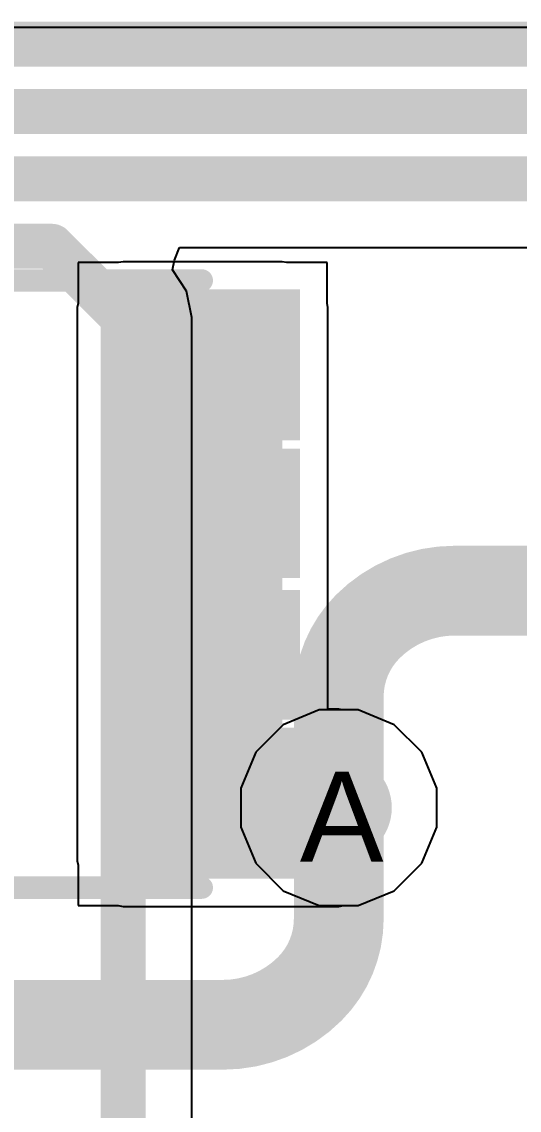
# Model space of a CAD drawing. Header units: inches. Extents: x 0 to 208, y 0 to 213.
# Drawn here: x 3.4834 to 3.5942, y 0.3885 to 0.631 of the extents above; entities that cross this region are included whole.
import ezdxf

# ---------------------------------------------------------------- set-up
doc = ezdxf.new("R2010")
doc.units = ezdxf.units.IN
doc.header["$MEASUREMENT"] = 0
for name, color, linetype in [('Bottom Layer', 5, 'Continuous'), ('Drill Drawing', 1, 'Continuous'), ('L2_GND1', 16, 'Continuous'), ('L3_SIG1', 76, 'Continuous'), ('L4_PWR', 90, 'Continuous'), ('L5_GND2', 156, 'Continuous'), ('L6_SIG2', 130, 'Continuous'), ('L7_GND3', 216, 'Continuous'), ('Top Layer', 1, 'Continuous'), ('Top Overlay', 2, 'Continuous'), ('Top Paste', 8, 'Continuous'), ('Top Solder', 216, 'Continuous'), ('Via Holes', 16, 'Continuous')]:
    doc.layers.add(name, color=color, linetype=linetype)
doc.styles.add('Arial', font='', dxfattribs={"height": 0.2})
doc.styles.get('Arial').set_extended_font_data('Arial')

# ---------------------------------------------------------------- blocks, each defined once
blk = doc.blocks.new('YC164_FR_0710KL_27')
at = {"layer": 'Top Layer'}
for points in [[(-0.01772, 0.0128), (0.01772, 0.0128), (0.01772, -0.01279), (-0.01772, -0.01279)], [(0.0874, -0.01279), (0.05197, -0.01279), (0.05197, 0.0128), (0.0874, 0.0128)], [(-0.01772, -0.02264), (0.01772, -0.02264), (0.01772, -0.0435), (-0.01772, -0.0435)], [(0.0874, -0.0435), (0.05197, -0.0435), (0.05197, -0.02264), (0.0874, -0.02264)], [(-0.01772, -0.05413), (0.01772, -0.05413), (0.01772, -0.075), (-0.01772, -0.075)], [(0.0874, -0.075), (0.05197, -0.075), (0.05197, -0.05413), (0.0874, -0.05413)], [(-0.01772, -0.08484), (0.01772, -0.08484), (0.01772, -0.11043), (-0.01772, -0.11043)], [(0.0874, -0.11043), (0.05197, -0.11043), (0.05197, -0.08484), (0.0874, -0.08484)]]:
    blk.add_hatch(color=1, dxfattribs=at).paths.add_polyline_path(points)
at = {"layer": 'Top Paste'}
for points in [[(-0.01772, 0.0128), (0.01772, 0.0128), (0.01772, -0.01279), (-0.01772, -0.01279)], [(0.0874, -0.01279), (0.05197, -0.01279), (0.05197, 0.0128), (0.0874, 0.0128)], [(-0.01772, -0.02264), (0.01772, -0.02264), (0.01772, -0.0435), (-0.01772, -0.0435)], [(0.0874, -0.0435), (0.05197, -0.0435), (0.05197, -0.02264), (0.0874, -0.02264)], [(-0.01772, -0.05413), (0.01772, -0.05413), (0.01772, -0.075), (-0.01772, -0.075)], [(0.0874, -0.075), (0.05197, -0.075), (0.05197, -0.05413), (0.0874, -0.05413)], [(-0.01772, -0.08484), (0.01772, -0.08484), (0.01772, -0.11043), (-0.01772, -0.11043)], [(0.0874, -0.11043), (0.05197, -0.11043), (0.05197, -0.08484), (0.0874, -0.08484)]]:
    blk.add_hatch(color=8, dxfattribs=at).paths.add_polyline_path(points)
at = {"layer": 'Top Solder'}
for points in [[(-0.02172, 0.0168), (0.02172, 0.0168), (0.02172, -0.01679), (-0.02172, -0.01679)], [(0.0914, -0.01679), (0.04797, -0.01679), (0.04797, 0.0168), (0.0914, 0.0168)], [(-0.02172, -0.01864), (0.02172, -0.01864), (0.02172, -0.0475), (-0.02172, -0.0475)], [(0.0914, -0.0475), (0.04797, -0.0475), (0.04797, -0.01864), (0.0914, -0.01864)], [(-0.02172, -0.05013), (0.02172, -0.05013), (0.02172, -0.079), (-0.02172, -0.079)], [(0.0914, -0.079), (0.04797, -0.079), (0.04797, -0.05013), (0.0914, -0.05013)], [(-0.02172, -0.08084), (0.02172, -0.08084), (0.02172, -0.11443), (-0.02172, -0.11443)], [(0.0914, -0.11443), (0.04797, -0.11443), (0.04797, -0.08084), (0.0914, -0.08084)]]:
    blk.add_hatch(color=216, dxfattribs=at).paths.add_polyline_path(points)
at = {"layer": 'Top Overlay'}
for points in [[(0.0002, 0.0188, 0.005, 0.005, 0), (0.06949, 0.0188, 0.005, 0.005, 0)], [(-0.03116, -0.00482, 0.00787, 0.00787, 0), (-0.03116, 0.00718, 0.00787, 0.00787, 0)], [(-0.03116, 0.00718, 0.00787, 0.00787, 0), (-0.02516, 0.00118, 0.00787, 0.00787, 0)], [(-0.03116, -0.00482, 0.00787, 0.00787, 0), (-0.02516, 0.00118, 0.00787, 0.00787, 0)], [(0.0002, -0.11644, 0.005, 0.005, 0), (0.06949, -0.11644, 0.005, 0.005, 0)]]:
    blk.add_lwpolyline(points, format="xyseb", dxfattribs=at)
for points in [[(-0.00105, 0.0188, 0.0025, 0.0025, 1), (0.00145, 0.0188, 0.0025, 0.0025, 1)], [(0.06824, 0.0188, 0.0025, 0.0025, 1), (0.07074, 0.0188, 0.0025, 0.0025, 1)], [(-0.03313, 0.00718, 0.00394, 0.00394, 1), (-0.02919, 0.00718, 0.00394, 0.00394, 1)], [(-0.03313, 0.00718, 0.00394, 0.00394, 1), (-0.02919, 0.00718, 0.00394, 0.00394, 1)], [(-0.02713, 0.00118, 0.00394, 0.00394, 1), (-0.02319, 0.00118, 0.00394, 0.00394, 1)], [(-0.02713, 0.00118, 0.00394, 0.00394, 1), (-0.02319, 0.00118, 0.00394, 0.00394, 1)], [(-0.03313, -0.00482, 0.00394, 0.00394, 1), (-0.02919, -0.00482, 0.00394, 0.00394, 1)], [(-0.03313, -0.00482, 0.00394, 0.00394, 1), (-0.02919, -0.00482, 0.00394, 0.00394, 1)], [(-0.00105, -0.11644, 0.0025, 0.0025, 1), (0.00145, -0.11644, 0.0025, 0.0025, 1)], [(0.06824, -0.11644, 0.0025, 0.0025, 1), (0.07074, -0.11644, 0.0025, 0.0025, 1)]]:
    blk.add_lwpolyline(points, format="xyseb", close=True, dxfattribs=at)

msp = doc.modelspace()

# ---------------------------------------------------------------- hatches: boundary and pattern name
at = {"layer": 'Bottom Layer'}
h = msp.add_hatch(color=5, dxfattribs=at)
edge = h.paths.add_edge_path()
edge.add_arc((3.554, 0.45593), 0.01181, 0, 360)
at = {"layer": 'L2_GND1'}
h = msp.add_hatch(color=16, dxfattribs=at)
edge = h.paths.add_edge_path()
edge.add_arc((3.554, 0.45593), 0.01181, 0, 360)
at = {"layer": 'L3_SIG1'}
h = msp.add_hatch(color=76, dxfattribs=at)
edge = h.paths.add_edge_path()
edge.add_arc((3.554, 0.45593), 0.01181, 0, 360)
at = {"layer": 'L4_PWR'}
h = msp.add_hatch(color=90, dxfattribs=at)
edge = h.paths.add_edge_path()
edge.add_arc((3.554, 0.45593), 0.01181, 0, 360)
at = {"layer": 'L5_GND2'}
h = msp.add_hatch(color=156, dxfattribs=at)
edge = h.paths.add_edge_path()
edge.add_arc((3.554, 0.45593), 0.01181, 0, 360)
at = {"layer": 'L6_SIG2'}
h = msp.add_hatch(color=130, dxfattribs=at)
edge = h.paths.add_edge_path()
edge.add_arc((3.554, 0.45593), 0.01181, 0, 360)
at = {"layer": 'L7_GND3'}
h = msp.add_hatch(color=216, dxfattribs=at)
edge = h.paths.add_edge_path()
edge.add_arc((3.554, 0.45593), 0.01181, 0, 360)
at = {"layer": 'Top Layer'}
for points in [[(3.50597, 0.44413), (3.5414, 0.44413), (3.5414, 0.56736), (3.50597, 0.56736)], [(3.50597, 0.44411), (3.554, 0.44411), (3.554, 0.46769), (3.50597, 0.46769)]]:
    msp.add_hatch(color=1, dxfattribs=at).paths.add_polyline_path(points)
h = msp.add_hatch(color=1, dxfattribs=at)
edge = h.paths.add_edge_path()
edge.add_arc((3.554, 0.45593), 0.01181, 0, 360)
at = {"layer": 'Via Holes'}
h = msp.add_hatch(color=7, dxfattribs=at)
edge = h.paths.add_edge_path()
edge.add_arc((3.554, 0.45593), 0.00591, 0, 360)

# ---------------------------------------------------------------- linework, layer by layer
at = {"layer": 'Bottom Layer'}
for p, q in [((3.54966, 0.47774), (3.54164, 0.47442)), ((3.55834, 0.47774), (3.54966, 0.47774)), ((3.56635, 0.47442), (3.55834, 0.47774)), ((3.54164, 0.47442), (3.53551, 0.46829)), ((3.57249, 0.46829), (3.56635, 0.47442)), ((3.53551, 0.46829), (3.53219, 0.46027)), ((3.57581, 0.46027), (3.57249, 0.46829)), ((3.53219, 0.46027), (3.53219, 0.45159)), ((3.57581, 0.45159), (3.57581, 0.46027)), ((3.53219, 0.45159), (3.53551, 0.44358)), ((3.57249, 0.44358), (3.57581, 0.45159)), ((3.53551, 0.44358), (3.54164, 0.43744)), ((3.56635, 0.43744), (3.57249, 0.44358)), ((3.54164, 0.43744), (3.54966, 0.43412)), ((3.55834, 0.43412), (3.56635, 0.43744)), ((3.54966, 0.43412), (3.55834, 0.43412))]:
    msp.add_line(p, q, dxfattribs=at)
at = {"layer": 'L2_GND1'}
for p, q in [((3.54966, 0.47774), (3.54164, 0.47442)), ((3.55834, 0.47774), (3.54966, 0.47774)), ((3.56635, 0.47442), (3.55834, 0.47774)), ((3.54164, 0.47442), (3.53551, 0.46829)), ((3.57249, 0.46829), (3.56635, 0.47442)), ((3.53551, 0.46829), (3.53219, 0.46027)), ((3.57581, 0.46027), (3.57249, 0.46829)), ((3.53219, 0.46027), (3.53219, 0.45159)), ((3.57581, 0.45159), (3.57581, 0.46027)), ((3.53219, 0.45159), (3.53551, 0.44358)), ((3.57249, 0.44358), (3.57581, 0.45159)), ((3.53551, 0.44358), (3.54164, 0.43744)), ((3.56635, 0.43744), (3.57249, 0.44358)), ((3.54164, 0.43744), (3.54966, 0.43412)), ((3.55834, 0.43412), (3.56635, 0.43744)), ((3.54966, 0.43412), (3.55834, 0.43412))]:
    msp.add_line(p, q, dxfattribs=at)
at = {"layer": 'L3_SIG1'}
for p, q in [((3.54966, 0.47774), (3.54164, 0.47442)), ((3.55834, 0.47774), (3.54966, 0.47774)), ((3.56635, 0.47442), (3.55834, 0.47774)), ((3.54164, 0.47442), (3.53551, 0.46829)), ((3.57249, 0.46829), (3.56635, 0.47442)), ((3.53551, 0.46829), (3.53219, 0.46027)), ((3.57581, 0.46027), (3.57249, 0.46829)), ((3.53219, 0.46027), (3.53219, 0.45159)), ((3.57581, 0.45159), (3.57581, 0.46027)), ((3.53219, 0.45159), (3.53551, 0.44358)), ((3.57249, 0.44358), (3.57581, 0.45159)), ((3.53551, 0.44358), (3.54164, 0.43744)), ((3.56635, 0.43744), (3.57249, 0.44358)), ((3.54164, 0.43744), (3.54966, 0.43412)), ((3.55834, 0.43412), (3.56635, 0.43744)), ((3.54966, 0.43412), (3.55834, 0.43412))]:
    msp.add_line(p, q, dxfattribs=at)
at = {"layer": 'L4_PWR'}
for points in [[(3.56046, 0.49628, 0.02, 0.02, -0.198912), (3.57978, 0.50428, 0.02, 0.02, 0)], [(3.57979, 0.50427, 0.02, 0.02, 0), (3.8829, 0.50427, 0.02, 0.02, 0)], [(3.554, 0.48069, 0.02, 0.02, -0.198912), (3.56046, 0.49628, 0.02, 0.02, 0)], [(3.554, 0.45593, 0.02, 0.02, 0), (3.554, 0.48069, 0.02, 0.02, 0)], [(3.554, 0.43117, 0.02, 0.02, 0), (3.554, 0.45593, 0.02, 0.02, 0)], [(3.554, 0.43117, 0.02, 0.02, -0.198912), (3.54754, 0.41558, 0.02, 0.02, 0)], [(3.54754, 0.41558, 0.02, 0.02, -0.198912), (3.52822, 0.40758, 0.02, 0.02, 0)], [(3.27969, 0.40758, 0.02, 0.02, 0), (3.52822, 0.40758, 0.02, 0.02, 0)]]:
    msp.add_lwpolyline(points, format="xyseb", dxfattribs=at)
for points in [[(3.57478, 0.50428, 0.01, 0.01, 1), (3.58478, 0.50428, 0.01, 0.01, 1)], [(3.57479, 0.50427, 0.01, 0.01, 1), (3.58479, 0.50427, 0.01, 0.01, 1)], [(3.55546, 0.49628, 0.01, 0.01, 1), (3.56546, 0.49628, 0.01, 0.01, 1)], [(3.55546, 0.49628, 0.01, 0.01, 1), (3.56546, 0.49628, 0.01, 0.01, 1)], [(3.549, 0.48069, 0.01, 0.01, 1), (3.559, 0.48069, 0.01, 0.01, 1)], [(3.549, 0.48069, 0.01, 0.01, 1), (3.559, 0.48069, 0.01, 0.01, 1)], [(3.549, 0.45593, 0.01, 0.01, 1), (3.559, 0.45593, 0.01, 0.01, 1)], [(3.549, 0.45593, 0.01, 0.01, 1), (3.559, 0.45593, 0.01, 0.01, 1)], [(3.549, 0.43117, 0.01, 0.01, 1), (3.559, 0.43117, 0.01, 0.01, 1)], [(3.549, 0.43117, 0.01, 0.01, 1), (3.559, 0.43117, 0.01, 0.01, 1)], [(3.54254, 0.41558, 0.01, 0.01, 1), (3.55254, 0.41558, 0.01, 0.01, 1)], [(3.54254, 0.41558, 0.01, 0.01, 1), (3.55254, 0.41558, 0.01, 0.01, 1)], [(3.52322, 0.40758, 0.01, 0.01, 1), (3.53322, 0.40758, 0.01, 0.01, 1)], [(3.52322, 0.40758, 0.01, 0.01, 1), (3.53322, 0.40758, 0.01, 0.01, 1)]]:
    msp.add_lwpolyline(points, format="xyseb", close=True, dxfattribs=at)
at = {"layer": 'L5_GND2'}
for p, q in [((3.54966, 0.47774), (3.54164, 0.47442)), ((3.55834, 0.47774), (3.54966, 0.47774)), ((3.56635, 0.47442), (3.55834, 0.47774)), ((3.54164, 0.47442), (3.53551, 0.46829)), ((3.57249, 0.46829), (3.56635, 0.47442)), ((3.53551, 0.46829), (3.53219, 0.46027)), ((3.57581, 0.46027), (3.57249, 0.46829)), ((3.53219, 0.46027), (3.53219, 0.45159)), ((3.57581, 0.45159), (3.57581, 0.46027)), ((3.53219, 0.45159), (3.53551, 0.44358)), ((3.57249, 0.44358), (3.57581, 0.45159)), ((3.53551, 0.44358), (3.54164, 0.43744)), ((3.56635, 0.43744), (3.57249, 0.44358)), ((3.54164, 0.43744), (3.54966, 0.43412)), ((3.55834, 0.43412), (3.56635, 0.43744)), ((3.54966, 0.43412), (3.55834, 0.43412))]:
    msp.add_line(p, q, dxfattribs=at)
at = {"layer": 'L6_SIG2'}
for p, q in [((3.5174, 0.57791), (3.51856, 0.58071)), ((3.51856, 0.58071), (3.67625, 0.58071)), ((3.51695, 0.57571), (3.5174, 0.57791)), ((3.5201, 0.57099), (3.51695, 0.57571)), ((3.52126, 0.56513), (3.5201, 0.57099)), ((3.52126, 0.19597), (3.52126, 0.56513)), ((3.54966, 0.47774), (3.54164, 0.47442)), ((3.55834, 0.47774), (3.54966, 0.47774)), ((3.56635, 0.47442), (3.55834, 0.47774)), ((3.54164, 0.47442), (3.53551, 0.46829)), ((3.57249, 0.46829), (3.56635, 0.47442)), ((3.53551, 0.46829), (3.53219, 0.46027)), ((3.57581, 0.46027), (3.57249, 0.46829)), ((3.53219, 0.46027), (3.53219, 0.45159)), ((3.57581, 0.45159), (3.57581, 0.46027)), ((3.53219, 0.45159), (3.53551, 0.44358)), ((3.57249, 0.44358), (3.57581, 0.45159)), ((3.53551, 0.44358), (3.54164, 0.43744)), ((3.56635, 0.43744), (3.57249, 0.44358)), ((3.54164, 0.43744), (3.54966, 0.43412)), ((3.55834, 0.43412), (3.56635, 0.43744)), ((3.54966, 0.43412), (3.55834, 0.43412))]:
    msp.add_line(p, q, dxfattribs=at)
for points in [[(3.334, 0.626, 0.01, 0.01, 0), (3.69709, 0.626, 0.01, 0.01, 0)], [(3.349, 0.611, 0.01, 0.01, 0), (3.69088, 0.611, 0.01, 0.01, 0)], [(3.364, 0.596, 0.01, 0.01, 0), (3.68258, 0.596, 0.01, 0.01, 0)], [(3.377, 0.581, 0.01, 0.01, 0), (3.4901, 0.581, 0.01, 0.01, 0)], [(3.4901, 0.581, 0.01, 0.01, 0), (3.50597, 0.56513, 0.01, 0.01, 0)], [(3.50597, 0.19597, 0.01, 0.01, 0), (3.50597, 0.56513, 0.01, 0.01, 0)]]:
    msp.add_lwpolyline(points, format="xyseb", dxfattribs=at)
for points in [[(3.4876, 0.581, 0.005, 0.005, 1), (3.4926, 0.581, 0.005, 0.005, 1)], [(3.4876, 0.581, 0.005, 0.005, 1), (3.4926, 0.581, 0.005, 0.005, 1)], [(3.50347, 0.56513, 0.005, 0.005, 1), (3.50847, 0.56513, 0.005, 0.005, 1)], [(3.50347, 0.56513, 0.005, 0.005, 1), (3.50847, 0.56513, 0.005, 0.005, 1)]]:
    msp.add_lwpolyline(points, format="xyseb", close=True, dxfattribs=at)
at = {"layer": 'L7_GND3'}
for p, q in [((3.54966, 0.47774), (3.54164, 0.47442)), ((3.55834, 0.47774), (3.54966, 0.47774)), ((3.56635, 0.47442), (3.55834, 0.47774)), ((3.54164, 0.47442), (3.53551, 0.46829)), ((3.57249, 0.46829), (3.56635, 0.47442)), ((3.53551, 0.46829), (3.53219, 0.46027)), ((3.57581, 0.46027), (3.57249, 0.46829)), ((3.53219, 0.46027), (3.53219, 0.45159)), ((3.57581, 0.45159), (3.57581, 0.46027)), ((3.53219, 0.45159), (3.53551, 0.44358)), ((3.57249, 0.44358), (3.57581, 0.45159)), ((3.53551, 0.44358), (3.54164, 0.43744)), ((3.56635, 0.43744), (3.57249, 0.44358)), ((3.54164, 0.43744), (3.54966, 0.43412)), ((3.55834, 0.43412), (3.56635, 0.43744)), ((3.54966, 0.43412), (3.55834, 0.43412))]:
    msp.add_line(p, q, dxfattribs=at)
at = {"layer": 'Top Layer'}
for p, q in [((3.45379, 0.62982), (3.73311, 0.62982)), ((3.50498, 0.57736), (3.49597, 0.57736)), ((3.49597, 0.57736), (3.49597, 0.56835)), ((3.50597, 0.57756), (3.50498, 0.57736)), ((3.5414, 0.57756), (3.50597, 0.57756)), ((3.54239, 0.57736), (3.5414, 0.57756)), ((3.5514, 0.57736), (3.54239, 0.57736)), ((3.5514, 0.56835), (3.5514, 0.57736)), ((3.49597, 0.56835), (3.49577, 0.56736)), ((3.49577, 0.56736), (3.49577, 0.46769)), ((3.5516, 0.56736), (3.5514, 0.56835)), ((3.5516, 0.47789), (3.5516, 0.56736)), ((3.554, 0.47789), (3.5516, 0.47789)), ((3.55475, 0.47774), (3.554, 0.47789)), ((3.55834, 0.47774), (3.55475, 0.47774)), ((3.56635, 0.47442), (3.55834, 0.47774)), ((3.57249, 0.46829), (3.56635, 0.47442)), ((3.57581, 0.46027), (3.57249, 0.46829)), ((3.49577, 0.46769), (3.49577, 0.44411)), ((3.57581, 0.45159), (3.57581, 0.46027)), ((3.57249, 0.44358), (3.57581, 0.45159)), ((3.49577, 0.44411), (3.49597, 0.44313)), ((3.49597, 0.44313), (3.49597, 0.43413)), ((3.56635, 0.43744), (3.57249, 0.44358)), ((3.55834, 0.43412), (3.56635, 0.43744)), ((3.49597, 0.43413), (3.50487, 0.43413)), ((3.50487, 0.43413), (3.50597, 0.43392)), ((3.554, 0.43392), (3.55502, 0.43412)), ((3.55502, 0.43412), (3.55834, 0.43412)), ((3.50597, 0.43392), (3.554, 0.43392))]:
    msp.add_line(p, q, dxfattribs=at)

# ---------------------------------------------------------------- block references
msp.add_blockref('YC164_FR_0710KL_27', (3.454, 0.55457))

# ---------------------------------------------------------------- texts
at = {"layer": 'Drill Drawing', "style": 'Arial'}
msp.add_text('A', height=0.02, dxfattribs=at).set_placement((3.54534, 0.44393))

doc.saveas('drawing.dxf')
